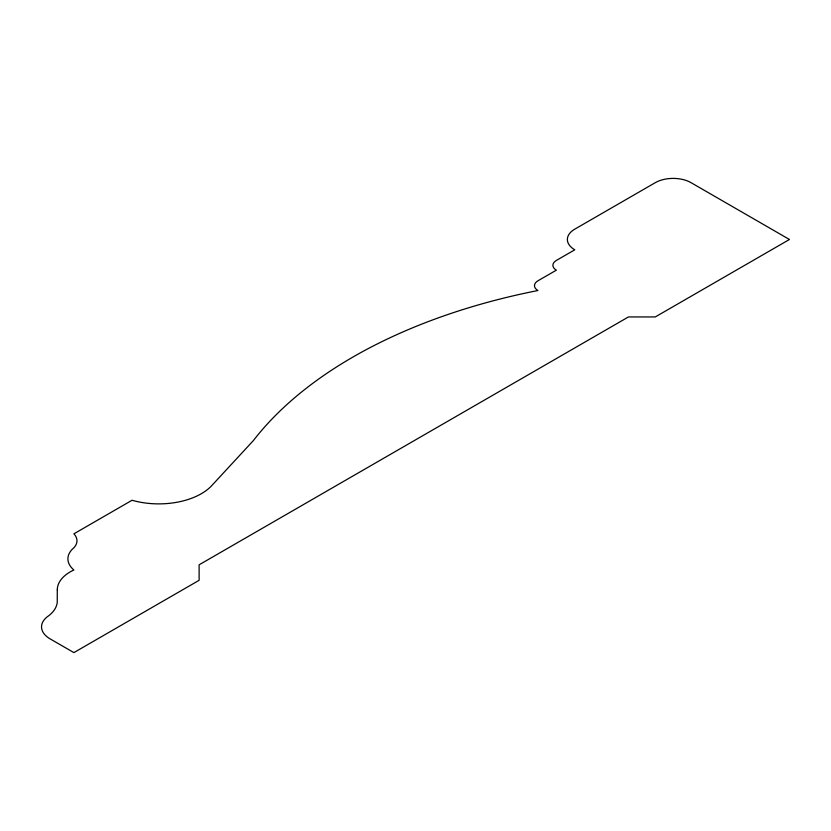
<?xml version="1.0" encoding="UTF-8"?>
<svg xmlns="http://www.w3.org/2000/svg" width="831" height="831" viewBox="0 0 831 831"><rect width="100%" height="100%" fill="white"/><g stroke="black" fill="none" stroke-linecap="round" stroke-linejoin="round"><path stroke-width="1.25" d="M57.297 589.844L57.235 602.496A43.067 24.868 0 0 1 47.346 616.727A29.511 17.035 0 0 0 50.888 639.319L73.897 652.605L199.118 580.308L199.118 564.81L628.454 316.943L655.285 316.943L789.45 239.484L691.06 182.675A25.294 14.605 0 0 0 655.285 182.675L574.782 229.148A25.294 14.605 0 0 0 574.782 249.809L556.365 260.435A11.904 6.877 0 0 0 556.365 270.158L537.948 280.795A11.904 6.877 0 0 0 537.948 290.518A482.25 278.427 0 0 0 253.372 440.575L212.528 484.774A60.196 34.757 0 0 1 132.036 500.262L73.897 533.834A25.117 14.501 0 0 1 72.318 549.198A33.978 19.622 0 0 0 73.897 569.983A44.105 25.46 0 0 0 57.297 589.844"/></g></svg>
